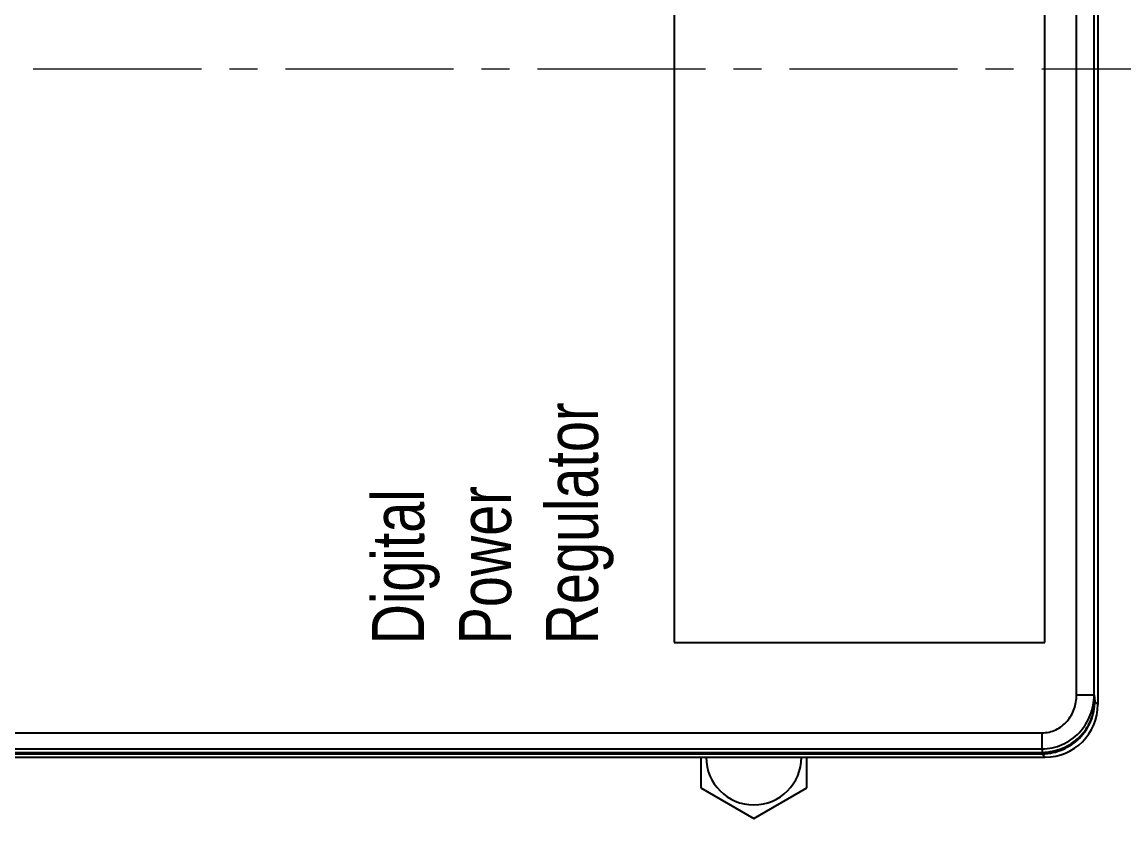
# Model space of a CAD drawing. Header units: millimetres. Extents: x -1493 to -686, y 1310 to 1867.
# Drawn here: x -1123 to -1060.6, y 1693.1 to 1739.7 of the extents above; entities that cross this region are included whole.
import ezdxf

# ---------------------------------------------------------------- set-up
doc = ezdxf.new("R2010")
doc.units = ezdxf.units.MM
doc.header["$PDMODE"] = 3
doc.header["$PDSIZE"] = 1.5
doc.linetypes.add('CENTER', pattern=[17.8, 10.75, -2.35, 2.35, -2.35])
doc.linetypes.add('CENTER2', pattern=[28.575, 19.05, -3.175, 3.175, -3.175])
doc.layers.get('0').update_dxf_attribs({"linetype": 'CONTINUOUS'})
doc.layers.get('Defpoints').update_dxf_attribs({"linetype": 'CONTINUOUS'})
doc.layers.add('3', color=112, linetype='CENTER', lineweight=15)
doc.layers.add('Dim', color=1, linetype='CONTINUOUS')
doc.styles.add('DIGIT', font='MAGNETOB.TTF', dxfattribs={"width": 0.8})
doc.styles.add('OMI-1', font='arial.ttf', dxfattribs={"oblique": 1})
doc.dimstyles.new('1', dxfattribs={"dimtxt": 4, "dimasz": 2.5, "dimexe": 0.8, "dimexo": 0.3, "dimgap": 0.5, "dimtad": 1, "dimtoh": 1, "dimdec": 1, "dimzin": 0, "dimdsep": 46, "dimtxsty": 'OMI-1', "dimcen": 0, "dimclrd": 256, "dimclre": 256, "dimclrt": 256, "dimadec": 0, "dimazin": 0, "dimtfac": 0.8, "dimtdec": 1, "dimtix": 1, "dimtmove": 0, "dimatfit": 3, "dimfxl": 1, "dimtolj": 1, "dimtzin": 0, "dimarcsym": 0})

# ---------------------------------------------------------------- blocks, each defined once
blk = doc.blocks.new('*D26')
at = {"layer": 'Defpoints', "color": 0, "transparency": 16777216}
for p in [(-1253.611, 1701.931), (-1028.561, 1701.931), (-1028.561, 1668.035)]:
    blk.add_point(p, dxfattribs=at)
at = {"layer": 'Dim', "lineweight": -2, "transparency": 16777216}
for p, q in [((-1253.611, 1701.631), (-1253.611, 1667.235)), ((-1028.561, 1701.631), (-1028.561, 1667.235)), ((-1251.111, 1668.035), (-1031.061, 1668.035))]:
    blk.add_line(p, q, dxfattribs=at)
at = {"layer": 'Dim', "transparency": 16777216}
for points in [[(-1251.111, 1668.452), (-1251.111, 1667.618), (-1253.611, 1668.035)], [(-1031.061, 1667.618), (-1031.061, 1668.452), (-1028.561, 1668.035)]]:
    blk.add_solid(points, dxfattribs=at)
at = {"layer": 'Dim', "transparency": 16777216, "insert": (-1141.086, 1670.577), "char_height": 4, "attachment_point": 5, "style": 'OMI-1'}
blk.add_mtext('\\A1;225.1', dxfattribs=at)

msp = doc.modelspace()

# ---------------------------------------------------------------- linework, layer by layer
at = {"color": 7, "linetype": 'Continuous'}
for p, q in [((-1063.259, 1701.519), (-1063.259, 1772.468)), ((-1062.26, 1701.519), (-1062.26, 1772.468)), ((-1062.048, 1772.997), (-1062.048, 1700.989)), ((-1086.061, 1769.493), (-1086.061, 1704.493)), ((-1065.061, 1704.493), (-1065.061, 1769.493)), ((-1086.061, 1704.493), (-1065.061, 1704.493)), ((-1062.26, 1701.519), (-1063.259, 1701.519)), ((-1062.26, 1701.519), (-1062.218, 1701.159)), ((-1062.048, 1700.989), (-1062.218, 1701.159)), ((-1158.899, 1699.376), (-1065.219, 1699.376)), ((-1065.219, 1699.376), (-1065.219, 1698.462)), ((-1228.876, 1698.268), (-1065.233, 1698.268)), ((-1228.876, 1698.183), (-1065.233, 1698.183)), ((-1158.899, 1698.462), (-1065.219, 1698.462)), ((-1065.233, 1698.268), (-1065.233, 1698.183)), ((-1065.044, 1697.993), (-1065.233, 1698.183)), ((-1065.219, 1698.462), (-1065.196, 1698.268)), ((-1229.066, 1697.993), (-1065.044, 1697.993)), ((-1084.551, 1697.993), (-1084.551, 1696.26)), ((-1078.551, 1696.26), (-1078.551, 1697.993)), ((-1084.551, 1696.26), (-1081.551, 1694.528)), ((-1081.551, 1694.528), (-1078.551, 1696.26))]:
    msp.add_line(p, q, dxfattribs=at)
for centre, radius, start, end in [((-1065.233, 1700.028), 1.76, 269.99927, 271.20685), ((-1065.236, 1700.932), 2.749, 270.05182, 271.21131), ((-1081.551, 1697.992), 2.7, 180, 0)]:
    msp.add_arc(centre, radius, start, end, dxfattribs=at)
msp.add_ellipse((-1065.052, 1700.997), major_axis=(-2.127, 2.127), ratio=0.997265, start_param=-3.925621, end_param=-2.357564, dxfattribs=at)
for points, knots in [([(-1065.219, 1699.376), (-1064.952, 1699.376), (-1064.411, 1699.498), (-1063.759, 1700.001), (-1063.35, 1700.712), (-1063.259, 1701.251), (-1063.259, 1701.519)], [0, 0, 0, 0, 0.249697, 0.49956, 0.749674, 1, 1, 1, 1]), ([(-1065.219, 1698.462), (-1064.827, 1698.465), (-1064.036, 1698.634), (-1063.054, 1699.33), (-1062.413, 1700.343), (-1062.263, 1701.129), (-1062.26, 1701.519)], [0, 0, 0, 0, 0.250784, 0.501147, 0.75083, 1, 1, 1, 1]), ([(-1065.196, 1698.268), (-1064.81, 1698.276), (-1064.035, 1698.438), (-1063.055, 1699.083), (-1062.389, 1700.033), (-1062.224, 1700.787), (-1062.218, 1701.159)], [0, 0, 0, 0, 0.254404, 0.506844, 0.755287, 1, 1, 1, 1]), ([(-1065.177, 1698.183), (-1064.791, 1698.191), (-1064.014, 1698.36), (-1063.037, 1699.027), (-1062.38, 1700.006), (-1062.222, 1700.777), (-1062.218, 1701.159)], [0, 0, 0, 0, 0.251313, 0.502203, 0.751797, 1, 1, 1, 1]), ([(-1065.196, 1698.268), (-1065.193, 1698.248), (-1065.188, 1698.221), (-1065.184, 1698.19), (-1065.177, 1698.183)], [0, 0, 0, 0, 0.681771, 1, 1, 1, 1])]:
    msp.add_open_spline(points, degree=3, knots=knots, dxfattribs=at)
at = {"layer": '3', "linetype": 'CENTER2', "ltscale": 0.5}
msp.add_line((-969.986, 1736.993), (-1301.782, 1736.993), dxfattribs=at)

# ---------------------------------------------------------------- texts
at = {"ltscale": 10, "insert": (-1103.19, 1704.388), "char_height": 1.33066, "width": 26.82149, "attachment_point": 1, "rotation": 90, "style": 'DIGIT'}
msp.add_mtext('{\\fMagneto|b0|i0|c0|p82;\\H2.222x;Digital\\PPower\\fMagneto|b0|i0|c129|p82;\\P\\fMagneto|b0|i0|c0|p82;Regulator\\fMagneto|b0|i0|c129|p82;\\H0.45x; }', dxfattribs=at)

# ---------------------------------------------------------------- dimensions: what is measured, and where the dimension line sits
at = {"layer": 'Dim'}
dim = msp.add_linear_dim(base=(-1028.561437272, 1668.034862208), p1=(-1253.611437272, 1701.931398751), p2=(-1028.561437272, 1701.931398751), dimstyle='1', dxfattribs=at)
dim.commit()
dim.dimension.update_dxf_attribs({"geometry": '*D26', "text_midpoint": (-1141.086437272, 1670.577154159)})

doc.saveas('drawing.dxf')
